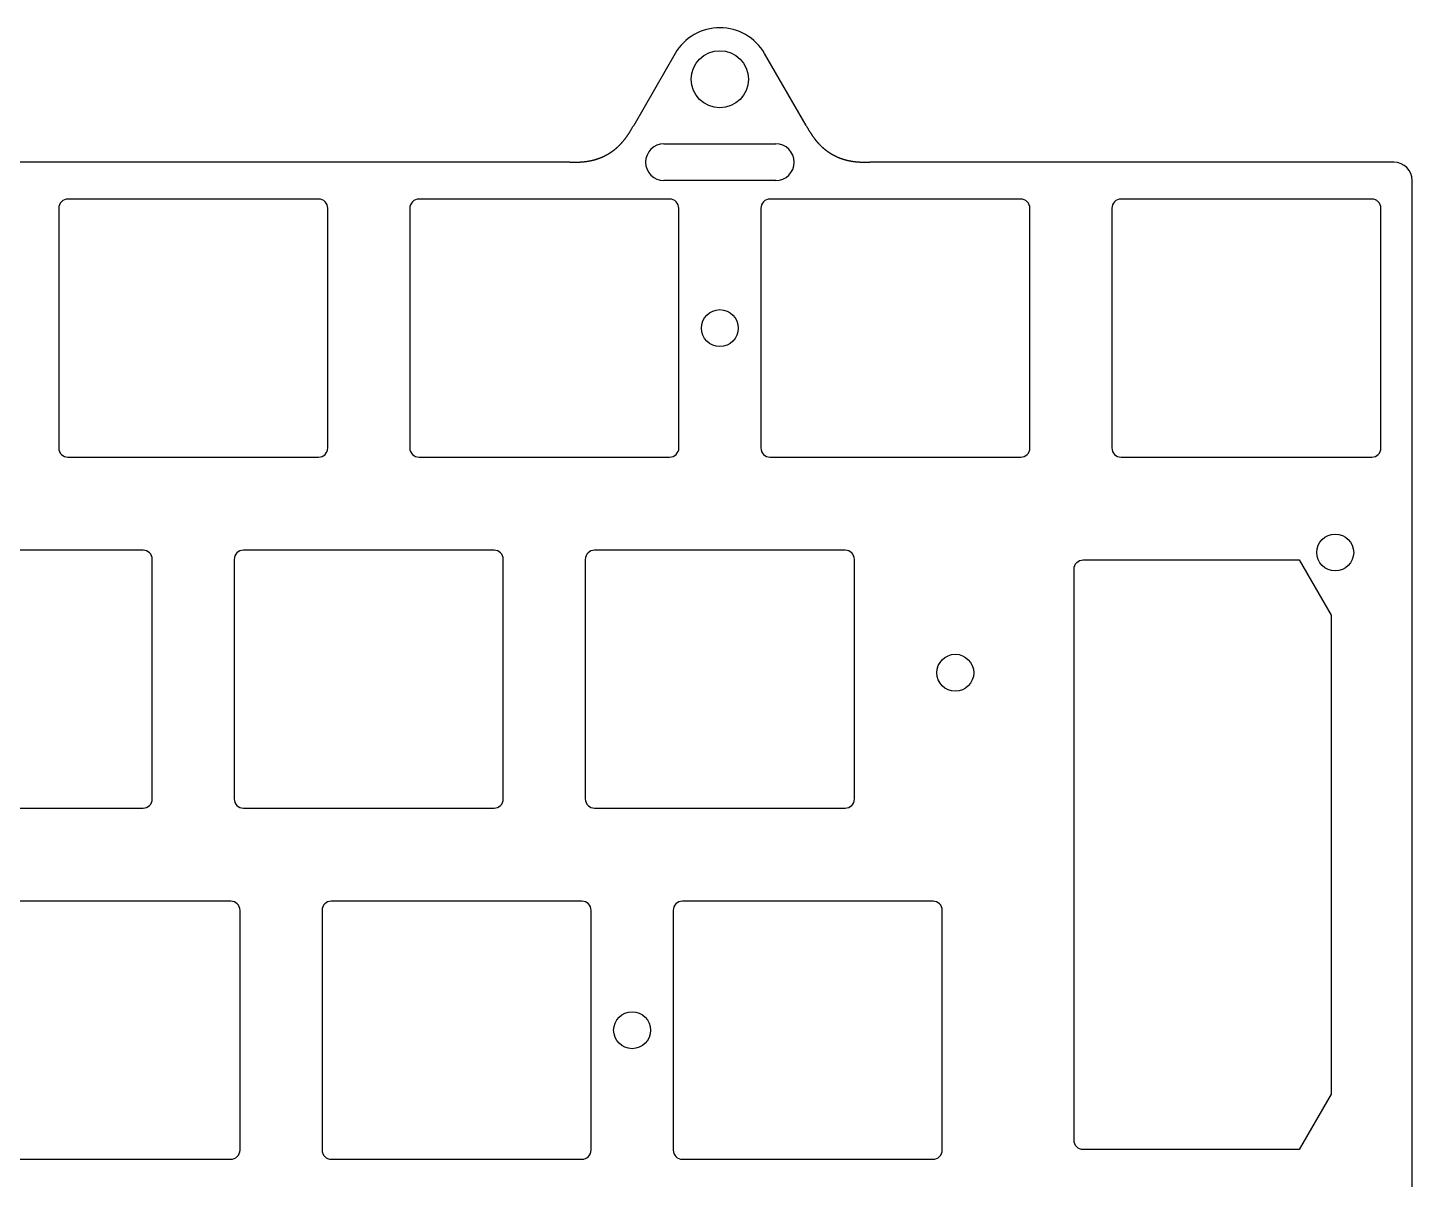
# Model space of a CAD drawing. Header units: millimetres. Extents: x -9 to 276, y -92 to 16.
# Drawn here: x 200.6 to 275.7, y -46.2 to 16.3 of the extents above; entities that cross this region are included whole.
import ezdxf

# ---------------------------------------------------------------- set-up
doc = ezdxf.new("R2010")
doc.units = ezdxf.units.MM
doc.layers.get('0').update_dxf_attribs({"linetype": 'CONTINUOUS'})
doc.layers.add('Edge.Cuts', color=53, linetype='CONTINUOUS', true_color=0xc8a339)

msp = doc.modelspace()

# ---------------------------------------------------------------- linework, layer by layer
for points in [[(240.35, 6.5), (240.35, -6.5, 0.414212391), (240.85, -7), (254.45, -7, 0.414213562), (254.95, -6.5), (254.95, 6.5, 0.414213562), (254.45, 7), (240.85, 7, 0.414212391)], [(259.4, 6.5), (259.4, -6.5, 0.414212391), (259.9, -7), (273.5, -7, 0.414213562), (274, -6.5), (274, 6.5, 0.414213562), (273.5, 7), (259.9, 7, 0.414212391)], [(257.34375, -44.075), (257.34375, -13.075, -0.414213562), (257.84375, -12.575), (269.56175, -12.575), (271.29375, -15.575), (271.29375, -41.575), (269.56175, -44.575), (257.84375, -44.575, -0.414212391)], [(235.59375, -31.6), (235.59375, -44.6, 0.414212391), (236.09375, -45.1), (249.69375, -45.1, 0.414213562), (250.19375, -44.6), (250.19375, -31.6, 0.414213562), (249.69375, -31.1), (236.09375, -31.1, 0.414212391)]]:
    msp.add_lwpolyline(points, format="xyb", close=True)
for centre in [(238.125, 0), (271.51875, -12.175), (233.3625, -38.1)]:
    msp.add_circle(centre, 1)
at = {"layer": 'Edge.Cuts', "linetype": 'CONTINUOUS'}
for p, q in [((235.700129, 14.9), (233.448462, 11)), ((242.801537, 11), (240.549871, 14.9)), ((233.153715, 10.513327), (233.164838, 10.530232)), ((233.164838, 10.530232), (233.176048, 10.547414)), ((233.176048, 10.547414), (233.187357, 10.564892)), ((233.187357, 10.564892), (233.198777, 10.582688)), ((233.198777, 10.582688), (233.210323, 10.600826)), ((233.210323, 10.600826), (233.222011, 10.619335)), ((233.222011, 10.619335), (233.233861, 10.638248)), ((233.233861, 10.638248), (233.245896, 10.657604)), ((233.245896, 10.657604), (233.258142, 10.67745)), ((233.258142, 10.67745), (233.270632, 10.697841)), ((233.270632, 10.697841), (233.283406, 10.718846)), ((233.283406, 10.718846), (233.296514, 10.74055)), ((233.296514, 10.74055), (233.310019, 10.763064)), ((233.310019, 10.763064), (233.324006, 10.786532)), ((233.324006, 10.786532), (233.338586, 10.811149)), ((233.338586, 10.811149), (233.353924, 10.837196)), ((233.353924, 10.837196), (233.370266, 10.865098)), ((233.370266, 10.865098), (233.388018, 10.89556)), ((233.388018, 10.89556), (233.407962, 10.929928)), ((233.407962, 10.929928), (233.432009, 10.971507)), ((233.432009, 10.971507), (233.448462, 11)), ((242.801537, 11), (242.823643, 10.961725)), ((242.823643, 10.961725), (242.845962, 10.923156)), ((242.845962, 10.923156), (242.857212, 10.903769)), ((242.857212, 10.903769), (242.868527, 10.884317)), ((242.868527, 10.884317), (242.879911, 10.864802)), ((242.879911, 10.864802), (242.891369, 10.845228)), ((242.891369, 10.845228), (242.902904, 10.825597)), ((242.902904, 10.825597), (242.91452, 10.805913)), ((242.91452, 10.805913), (242.926221, 10.786177)), ((242.926221, 10.786177), (242.938012, 10.766393)), ((242.938012, 10.766393), (242.949895, 10.746563)), ((242.949895, 10.746563), (242.961876, 10.726691)), ((242.961876, 10.726691), (242.973958, 10.706778)), ((242.973958, 10.706778), (242.986144, 10.686828)), ((242.986144, 10.686828), (242.998439, 10.666844)), ((242.998439, 10.666844), (243.004629, 10.656839)), ((243.004629, 10.656839), (243.010848, 10.646828)), ((243.010848, 10.646828), (243.017096, 10.636808)), ((243.017096, 10.636808), (243.023373, 10.626782)), ((243.023373, 10.626782), (243.029681, 10.61675)), ((243.029681, 10.61675), (243.036019, 10.606711)), ((243.036019, 10.606711), (243.042389, 10.596666)), ((243.042389, 10.596666), (243.04879, 10.586616)), ((243.04879, 10.586616), (243.055223, 10.576561)), ((243.055223, 10.576561), (243.061689, 10.566501)), ((243.061689, 10.566501), (243.068189, 10.556436)), ((243.068189, 10.556436), (243.074722, 10.546367)), ((243.074722, 10.546367), (243.081289, 10.536295)), ((243.081289, 10.536295), (243.087891, 10.526219)), ((243.087891, 10.526219), (243.094528, 10.51614)), ((232.509704, 9.766763), (232.515672, 9.771909)), ((232.515672, 9.771909), (232.521629, 9.777071)), ((232.521629, 9.777071), (232.527574, 9.782249)), ((232.527574, 9.782249), (232.533507, 9.787443)), ((232.533507, 9.787443), (232.539428, 9.792654)), ((232.539428, 9.792654), (232.545338, 9.797881)), ((232.545338, 9.797881), (232.551235, 9.803124)), ((232.551235, 9.803124), (232.55712, 9.808383)), ((232.55712, 9.808383), (232.562994, 9.813658)), ((232.562994, 9.813658), (232.568855, 9.818949)), ((232.568855, 9.818949), (232.574705, 9.824257)), ((232.574705, 9.824257), (232.580542, 9.82958)), ((232.580542, 9.82958), (232.586367, 9.834919)), ((232.586367, 9.834919), (232.586875, 9.835386)), ((232.586875, 9.835386), (232.598466, 9.846097)), ((232.598466, 9.846097), (232.610011, 9.856873)), ((232.610011, 9.856873), (232.621511, 9.867716)), ((232.621511, 9.867716), (232.632966, 9.878626)), ((232.632966, 9.878626), (232.644377, 9.889605)), ((232.644377, 9.889605), (232.655745, 9.900653)), ((232.655745, 9.900653), (232.667071, 9.911771)), ((232.667071, 9.911771), (232.678355, 9.92296)), ((232.678355, 9.92296), (232.689599, 9.934222)), ((232.689599, 9.934222), (232.700804, 9.945556)), ((232.700804, 9.945556), (232.71197, 9.956965)), ((232.71197, 9.956965), (232.723098, 9.968449)), ((232.723098, 9.968449), (232.734189, 9.98001)), ((232.734189, 9.98001), (232.745245, 9.991649)), ((232.745245, 9.991649), (232.756266, 10.003367)), ((232.756266, 10.003367), (232.767253, 10.015166)), ((232.767253, 10.015166), (232.778208, 10.027046)), ((232.778208, 10.027046), (232.789131, 10.03901)), ((232.789131, 10.03901), (232.800024, 10.051058)), ((232.800024, 10.051058), (232.810888, 10.063193)), ((232.810888, 10.063193), (232.821723, 10.075416)), ((232.821723, 10.075416), (232.832532, 10.087729)), ((232.832532, 10.087729), (232.843315, 10.100134)), ((232.843315, 10.100134), (232.854074, 10.112632)), ((232.854074, 10.112632), (232.864811, 10.125226)), ((232.864811, 10.125226), (232.875526, 10.137918)), ((232.875526, 10.137918), (232.886221, 10.15071)), ((232.886221, 10.15071), (232.896898, 10.163604)), ((232.896898, 10.163604), (232.907559, 10.176603)), ((232.907559, 10.176603), (232.918204, 10.189709)), ((232.918204, 10.189709), (232.928837, 10.202926)), ((232.928837, 10.202926), (232.939458, 10.216255)), ((232.939458, 10.216255), (232.95007, 10.229701)), ((232.95007, 10.229701), (232.960675, 10.243266)), ((232.960675, 10.243266), (232.971275, 10.256954)), ((232.971275, 10.256954), (232.981872, 10.270768)), ((232.981872, 10.270768), (232.99247, 10.284713)), ((232.99247, 10.284713), (233.003069, 10.298793)), ((233.003069, 10.298793), (233.013674, 10.313011)), ((233.013674, 10.313011), (233.024287, 10.327374)), ((233.024287, 10.327374), (233.034912, 10.341886)), ((233.034912, 10.341886), (233.045551, 10.356552)), ((233.045551, 10.356552), (233.056208, 10.371379)), ((233.056208, 10.371379), (233.066888, 10.386373)), ((233.066888, 10.386373), (233.077594, 10.401541)), ((233.077594, 10.401541), (233.088331, 10.416891)), ((233.088331, 10.416891), (233.099103, 10.43243)), ((233.099103, 10.43243), (233.109918, 10.448169)), ((233.109918, 10.448169), (233.120779, 10.464116)), ((233.120779, 10.464116), (233.131694, 10.480284)), ((233.131694, 10.480284), (233.142671, 10.496683)), ((233.142671, 10.496683), (233.153715, 10.513327)), ((235.093762, 10), (241.156237, 10)), ((243.094528, 10.51614), (243.1012, 10.506058)), ((243.1012, 10.506058), (243.107909, 10.495974)), ((243.107909, 10.495974), (243.114654, 10.485888)), ((243.114654, 10.485888), (243.121437, 10.4758)), ((243.121437, 10.4758), (243.128257, 10.465711)), ((243.128257, 10.465711), (243.135115, 10.45562)), ((243.135115, 10.45562), (243.142012, 10.445529)), ((243.142012, 10.445529), (243.148948, 10.435438)), ((243.148948, 10.435438), (243.155924, 10.425347)), ((243.155924, 10.425347), (243.16294, 10.415256)), ((243.16294, 10.415256), (243.169996, 10.405166)), ((243.169996, 10.405166), (243.177094, 10.395077)), ((243.177094, 10.395077), (243.184233, 10.384989)), ((243.184233, 10.384989), (243.191414, 10.374903)), ((243.191414, 10.374903), (243.198638, 10.36482)), ((243.198638, 10.36482), (243.205905, 10.354738)), ((243.205905, 10.354738), (243.213215, 10.34466)), ((243.213215, 10.34466), (243.22057, 10.334585)), ((243.22057, 10.334585), (243.227969, 10.324513)), ((243.227969, 10.324513), (243.235413, 10.314445)), ((243.235413, 10.314445), (243.242902, 10.304381)), ((243.242902, 10.304381), (243.250438, 10.294322)), ((243.250438, 10.294322), (243.25802, 10.284267)), ((243.25802, 10.284267), (243.26565, 10.274218)), ((243.26565, 10.274218), (243.273327, 10.264175)), ((243.273327, 10.264175), (243.281052, 10.254137)), ((243.281052, 10.254137), (243.288825, 10.244105)), ((243.288825, 10.244105), (243.296648, 10.234081)), ((243.296648, 10.234081), (243.30452, 10.224063)), ((243.30452, 10.224063), (243.312442, 10.214052)), ((243.312442, 10.214052), (243.320414, 10.204049)), ((243.320414, 10.204049), (243.328438, 10.194055)), ((243.328438, 10.194055), (243.336513, 10.184068)), ((243.336513, 10.184068), (243.34464, 10.17409)), ((243.34464, 10.17409), (243.352819, 10.164121)), ((243.352819, 10.164121), (243.361052, 10.154162)), ((243.361052, 10.154162), (243.369338, 10.144212)), ((243.369338, 10.144212), (243.377678, 10.134273)), ((243.377678, 10.134273), (243.386072, 10.124344)), ((243.386072, 10.124344), (243.394522, 10.114425)), ((243.394522, 10.114425), (243.403026, 10.104518)), ((243.403026, 10.104518), (243.411587, 10.094622)), ((243.411587, 10.094622), (243.420205, 10.084738)), ((243.420205, 10.084738), (243.428879, 10.074866)), ((243.428879, 10.074866), (243.437611, 10.065007)), ((243.437611, 10.065007), (243.4464, 10.055161)), ((243.4464, 10.055161), (243.455248, 10.045327)), ((243.455248, 10.045327), (243.464155, 10.035508)), ((243.464155, 10.035508), (243.473122, 10.025702)), ((243.473122, 10.025702), (243.482148, 10.01591)), ((243.482148, 10.01591), (243.491235, 10.006133)), ((243.491235, 10.006133), (243.500383, 9.996371)), ((243.500383, 9.996371), (243.509592, 9.986624)), ((243.509592, 9.986624), (243.518863, 9.976893)), ((243.518863, 9.976893), (243.528196, 9.967178)), ((243.528196, 9.967178), (243.537593, 9.957479)), ((243.537593, 9.957479), (243.547052, 9.947796)), ((243.547052, 9.947796), (243.556576, 9.938131)), ((243.556576, 9.938131), (243.566164, 9.928483)), ((243.566164, 9.928483), (243.575817, 9.918853)), ((243.575817, 9.918853), (243.585535, 9.909241)), ((243.585535, 9.909241), (243.595319, 9.899647)), ((243.595319, 9.899647), (243.605169, 9.890072)), ((243.605169, 9.890072), (243.615087, 9.880516)), ((243.615087, 9.880516), (243.625071, 9.87098)), ((243.625071, 9.87098), (243.635124, 9.861463)), ((243.635124, 9.861463), (243.645245, 9.851966)), ((243.645245, 9.851966), (243.655434, 9.84249)), ((243.655434, 9.84249), (243.665693, 9.833035)), ((243.665693, 9.833035), (243.676022, 9.823601)), ((243.676022, 9.823601), (243.686421, 9.814188)), ((243.686421, 9.814188), (243.696891, 9.804797)), ((243.696891, 9.804797), (243.707433, 9.795429)), ((243.707433, 9.795429), (243.718046, 9.786083)), ((243.718046, 9.786083), (243.728731, 9.77676)), ((243.728731, 9.77676), (243.73949, 9.76746)), ((243.73949, 9.76746), (243.750321, 9.758183)), ((230.610429, 9.015804), (230.622597, 9.016698)), ((230.622597, 9.016698), (230.634784, 9.017625)), ((230.634784, 9.017625), (230.646992, 9.018586)), ((230.646992, 9.018586), (230.659219, 9.019582)), ((230.659219, 9.019582), (230.671465, 9.020612)), ((230.671465, 9.020612), (230.683732, 9.021678)), ((230.683732, 9.021678), (230.696018, 9.02278)), ((230.696018, 9.02278), (230.708324, 9.023919)), ((230.708324, 9.023919), (230.720649, 9.025095)), ((230.720649, 9.025095), (230.732994, 9.026309)), ((230.732994, 9.026309), (230.745358, 9.027562)), ((230.745358, 9.027562), (230.757741, 9.028854)), ((230.757741, 9.028854), (230.770144, 9.030185)), ((230.770144, 9.030185), (230.782566, 9.031557)), ((230.782566, 9.031557), (230.795007, 9.03297)), ((230.795007, 9.03297), (230.807467, 9.034424)), ((230.807467, 9.034424), (230.819947, 9.035921)), ((230.819947, 9.035921), (230.832445, 9.03746)), ((230.832445, 9.03746), (230.844963, 9.039043)), ((230.844963, 9.039043), (230.857499, 9.040669)), ((230.857499, 9.040669), (230.870055, 9.042341)), ((230.870055, 9.042341), (230.882629, 9.044057)), ((230.882629, 9.044057), (230.895222, 9.045819)), ((230.895222, 9.045819), (230.907834, 9.047627)), ((230.907834, 9.047627), (230.920464, 9.049483)), ((230.920464, 9.049483), (230.933113, 9.051386)), ((230.933113, 9.051386), (230.94578, 9.053337)), ((230.94578, 9.053337), (230.958467, 9.055337)), ((230.958467, 9.055337), (230.971171, 9.057386)), ((230.971171, 9.057386), (230.983894, 9.059485)), ((230.983894, 9.059485), (230.996636, 9.061635)), ((230.996636, 9.061635), (231.009395, 9.063836)), ((231.009395, 9.063836), (231.022173, 9.066089)), ((231.022173, 9.066089), (231.034969, 9.068394)), ((231.034969, 9.068394), (231.047784, 9.070753)), ((231.047784, 9.070753), (231.060616, 9.073164)), ((231.060616, 9.073164), (231.073466, 9.07563)), ((231.073466, 9.07563), (231.086335, 9.078151)), ((231.086335, 9.078151), (231.099221, 9.080728)), ((231.099221, 9.080728), (231.112126, 9.08336)), ((231.112126, 9.08336), (231.125048, 9.086049)), ((231.125048, 9.086049), (231.137988, 9.088795)), ((231.137988, 9.088795), (231.150945, 9.091598)), ((231.150945, 9.091598), (231.163921, 9.094461)), ((231.163921, 9.094461), (231.176914, 9.097382)), ((231.176914, 9.097382), (231.189924, 9.100363)), ((231.189924, 9.100363), (231.202952, 9.103404)), ((231.202952, 9.103404), (231.215998, 9.106506)), ((231.215998, 9.106506), (231.229061, 9.109669)), ((231.229061, 9.109669), (231.242141, 9.112894)), ((231.242141, 9.112894), (231.255239, 9.116182)), ((231.255239, 9.116182), (231.268354, 9.119534)), ((231.268354, 9.119534), (231.281486, 9.122949)), ((231.281486, 9.122949), (231.294635, 9.126428)), ((231.294635, 9.126428), (231.307802, 9.129973)), ((231.307802, 9.129973), (231.320985, 9.133583)), ((231.320985, 9.133583), (231.334186, 9.137259)), ((231.334186, 9.137259), (231.347403, 9.141002)), ((231.347403, 9.141002), (231.360637, 9.144813)), ((231.360637, 9.144813), (231.373889, 9.148692)), ((231.373889, 9.148692), (231.387157, 9.152639)), ((231.387157, 9.152639), (231.400441, 9.156656)), ((231.400441, 9.156656), (231.413743, 9.160742)), ((231.413743, 9.160742), (231.427061, 9.164899)), ((231.427061, 9.164899), (231.440396, 9.169127)), ((231.440396, 9.169127), (231.453747, 9.173427)), ((231.453747, 9.173427), (231.467114, 9.177799)), ((231.467114, 9.177799), (231.480498, 9.182244)), ((231.480498, 9.182244), (231.493899, 9.186762)), ((231.493899, 9.186762), (231.507316, 9.191354)), ((231.507316, 9.191354), (231.520749, 9.196021)), ((231.520749, 9.196021), (231.534198, 9.200763)), ((231.534198, 9.200763), (231.547663, 9.205581)), ((231.547663, 9.205581), (231.561145, 9.210476)), ((231.561145, 9.210476), (231.568542, 9.213192)), ((231.568542, 9.213192), (231.57593, 9.215925)), ((231.57593, 9.215925), (231.58331, 9.218677)), ((231.58331, 9.218677), (231.590681, 9.221447)), ((231.590681, 9.221447), (231.598044, 9.224236)), ((231.598044, 9.224236), (231.605398, 9.227042)), ((231.605398, 9.227042), (231.612744, 9.229867)), ((231.612744, 9.229867), (231.620081, 9.232709)), ((231.620081, 9.232709), (231.62741, 9.23557)), ((231.62741, 9.23557), (231.63473, 9.238449)), ((231.63473, 9.238449), (231.642041, 9.241346)), ((231.642041, 9.241346), (231.649343, 9.244261)), ((231.649343, 9.244261), (231.656637, 9.247194)), ((231.656637, 9.247194), (231.663922, 9.250146)), ((231.663922, 9.250146), (231.671199, 9.253115)), ((231.671199, 9.253115), (231.678466, 9.256102)), ((231.678466, 9.256102), (231.685725, 9.259107)), ((231.685725, 9.259107), (231.692975, 9.26213)), ((231.692975, 9.26213), (231.700216, 9.265172)), ((231.700216, 9.265172), (231.707448, 9.268231)), ((231.707448, 9.268231), (231.714671, 9.271308)), ((231.714671, 9.271308), (231.721886, 9.274403)), ((231.721886, 9.274403), (231.729091, 9.277516)), ((231.729091, 9.277516), (231.736288, 9.280647)), ((231.736288, 9.280647), (231.743475, 9.283795)), ((231.743475, 9.283795), (231.750654, 9.286962)), ((231.750654, 9.286962), (231.757823, 9.290147)), ((231.757823, 9.290147), (231.764983, 9.293349)), ((231.764983, 9.293349), (231.772134, 9.296569)), ((231.772134, 9.296569), (231.779277, 9.299807)), ((231.779277, 9.299807), (231.786409, 9.303063)), ((231.786409, 9.303063), (231.793533, 9.306337)), ((231.793533, 9.306337), (231.800648, 9.309628)), ((231.800648, 9.309628), (231.807753, 9.312937)), ((231.807753, 9.312937), (231.814849, 9.316264)), ((231.814849, 9.316264), (231.821936, 9.319609)), ((231.821936, 9.319609), (231.829014, 9.322971)), ((231.829014, 9.322971), (231.836082, 9.326351)), ((231.836082, 9.326351), (231.843141, 9.329749)), ((231.843141, 9.329749), (231.85019, 9.333165)), ((231.85019, 9.333165), (231.85723, 9.336598)), ((231.85723, 9.336598), (231.864261, 9.340049)), ((231.864261, 9.340049), (231.871282, 9.343517)), ((231.871282, 9.343517), (231.878294, 9.347003)), ((231.878294, 9.347003), (231.885296, 9.350507)), ((231.885296, 9.350507), (231.892289, 9.354029)), ((231.892289, 9.354029), (231.899272, 9.357567)), ((231.899272, 9.357567), (231.906246, 9.361124)), ((231.906246, 9.361124), (231.91321, 9.364698)), ((231.91321, 9.364698), (231.920165, 9.36829)), ((231.920165, 9.36829), (231.92711, 9.371899)), ((231.92711, 9.371899), (231.934045, 9.375526)), ((231.934045, 9.375526), (231.940971, 9.37917)), ((231.940971, 9.37917), (231.947886, 9.382831)), ((231.947886, 9.382831), (231.954793, 9.386511)), ((231.954793, 9.386511), (231.961689, 9.390207)), ((231.961689, 9.390207), (231.968576, 9.393921)), ((231.968576, 9.393921), (231.975452, 9.397653)), ((231.975452, 9.397653), (231.982319, 9.401402)), ((231.982319, 9.401402), (231.989176, 9.405168)), ((231.989176, 9.405168), (231.996024, 9.408952)), ((231.996024, 9.408952), (232.002861, 9.412753)), ((232.002861, 9.412753), (232.009689, 9.416572)), ((232.009689, 9.416572), (232.016506, 9.420407)), ((232.016506, 9.420407), (232.023314, 9.424261)), ((232.023314, 9.424261), (232.030111, 9.428131)), ((232.030111, 9.428131), (232.036899, 9.432019)), ((232.036899, 9.432019), (232.043676, 9.435924)), ((232.043676, 9.435924), (232.050443, 9.439846)), ((232.050443, 9.439846), (232.057201, 9.443786)), ((232.057201, 9.443786), (232.063948, 9.447743)), ((232.063948, 9.447743), (232.070685, 9.451717)), ((232.070685, 9.451717), (232.077412, 9.455709)), ((232.077412, 9.455709), (232.084129, 9.459717)), ((232.084129, 9.459717), (232.090835, 9.463743)), ((232.090835, 9.463743), (232.097532, 9.467786)), ((232.097532, 9.467786), (232.104217, 9.471846)), ((232.104217, 9.471846), (232.110893, 9.475924)), ((232.110893, 9.475924), (232.117559, 9.480018)), ((232.117559, 9.480018), (232.124214, 9.48413)), ((232.124214, 9.48413), (232.130859, 9.488258)), ((232.130859, 9.488258), (232.137493, 9.492404)), ((232.137493, 9.492404), (232.144117, 9.496567)), ((232.144117, 9.496567), (232.150731, 9.500747)), ((232.150731, 9.500747), (232.157334, 9.504944)), ((232.157334, 9.504944), (232.163926, 9.509158)), ((232.163926, 9.509158), (232.170508, 9.513389)), ((232.170508, 9.513389), (232.17708, 9.517637)), ((232.17708, 9.517637), (232.183641, 9.521903)), ((232.183641, 9.521903), (232.190192, 9.526185)), ((232.190192, 9.526185), (232.196732, 9.530484)), ((232.196732, 9.530484), (232.203261, 9.5348)), ((232.203261, 9.5348), (232.20978, 9.539133)), ((232.20978, 9.539133), (232.216288, 9.543483)), ((232.216288, 9.543483), (232.222785, 9.54785)), ((232.222785, 9.54785), (232.229272, 9.552233)), ((232.229272, 9.552233), (232.235747, 9.556634)), ((232.235747, 9.556634), (232.242213, 9.561051)), ((232.242213, 9.561051), (232.248667, 9.565486)), ((232.248667, 9.565486), (232.255111, 9.569937)), ((232.255111, 9.569937), (232.261543, 9.574405)), ((232.261543, 9.574405), (232.267965, 9.57889)), ((232.267965, 9.57889), (232.274376, 9.583391)), ((232.274376, 9.583391), (232.280776, 9.58791)), ((232.280776, 9.58791), (232.287165, 9.592445)), ((232.287165, 9.592445), (232.293544, 9.596997)), ((232.293544, 9.596997), (232.299911, 9.601566)), ((232.299911, 9.601566), (232.306267, 9.606151)), ((232.306267, 9.606151), (232.312612, 9.610753)), ((232.312612, 9.610753), (232.318947, 9.615372)), ((232.318947, 9.615372), (232.32527, 9.620008)), ((232.32527, 9.620008), (232.331582, 9.62466)), ((232.331582, 9.62466), (232.337883, 9.629329)), ((232.337883, 9.629329), (232.344173, 9.634014)), ((232.344173, 9.634014), (232.350451, 9.638717)), ((232.350451, 9.638717), (232.356719, 9.643435)), ((232.356719, 9.643435), (232.362975, 9.648171)), ((232.362975, 9.648171), (232.36922, 9.652923)), ((232.36922, 9.652923), (232.375454, 9.657691)), ((232.375454, 9.657691), (232.381676, 9.662476)), ((232.381676, 9.662476), (232.387888, 9.667278)), ((232.387888, 9.667278), (232.394088, 9.672096)), ((232.394088, 9.672096), (232.400276, 9.676931)), ((232.400276, 9.676931), (232.406453, 9.681782)), ((232.406453, 9.681782), (232.412619, 9.68665)), ((232.412619, 9.68665), (232.418774, 9.691534)), ((232.418774, 9.691534), (232.424916, 9.696434)), ((232.424916, 9.696434), (232.431048, 9.701351)), ((232.431048, 9.701351), (232.437168, 9.706285)), ((232.437168, 9.706285), (232.443276, 9.711235)), ((232.443276, 9.711235), (232.449373, 9.716201)), ((232.449373, 9.716201), (232.455459, 9.721184)), ((232.455459, 9.721184), (232.461533, 9.726183)), ((232.461533, 9.726183), (232.467595, 9.731198)), ((232.467595, 9.731198), (232.473645, 9.73623)), ((232.473645, 9.73623), (232.479684, 9.741278)), ((232.479684, 9.741278), (232.485712, 9.746342)), ((232.485712, 9.746342), (232.491727, 9.751423)), ((232.491727, 9.751423), (232.497731, 9.75652)), ((232.497731, 9.75652), (232.503723, 9.761633)), ((232.503723, 9.761633), (232.509704, 9.766763)), ((243.750321, 9.758183), (243.761226, 9.748931)), ((243.761226, 9.748931), (243.772206, 9.739703)), ((243.772206, 9.739703), (243.778256, 9.734655)), ((243.778256, 9.734655), (243.784318, 9.729623)), ((243.784318, 9.729623), (243.790391, 9.724608)), ((243.790391, 9.724608), (243.796476, 9.71961)), ((243.796476, 9.71961), (243.802572, 9.714627)), ((243.802572, 9.714627), (243.808679, 9.709662)), ((243.808679, 9.709662), (243.814798, 9.704712)), ((243.814798, 9.704712), (243.820929, 9.69978)), ((243.820929, 9.69978), (243.827071, 9.694863)), ((243.827071, 9.694863), (243.833224, 9.689964)), ((243.833224, 9.689964), (243.839388, 9.68508)), ((243.839388, 9.68508), (243.845564, 9.680214)), ((243.845564, 9.680214), (243.851751, 9.675364)), ((243.851751, 9.675364), (243.857949, 9.67053)), ((243.857949, 9.67053), (243.864159, 9.665713)), ((243.864159, 9.665713), (243.87038, 9.660913)), ((243.87038, 9.660913), (243.876612, 9.656129)), ((243.876612, 9.656129), (243.882855, 9.651362)), ((243.882855, 9.651362), (243.889109, 9.646612)), ((243.889109, 9.646612), (243.895375, 9.641878)), ((243.895375, 9.641878), (243.901651, 9.637161)), ((243.901651, 9.637161), (243.907939, 9.632461)), ((243.907939, 9.632461), (243.914237, 9.627777)), ((243.914237, 9.627777), (243.920547, 9.62311)), ((243.920547, 9.62311), (243.926868, 9.61846)), ((243.926868, 9.61846), (243.933199, 9.613827)), ((243.933199, 9.613827), (243.939542, 9.60921)), ((243.939542, 9.60921), (243.945895, 9.604611)), ((243.945895, 9.604611), (243.95226, 9.600028)), ((243.95226, 9.600028), (243.958635, 9.595461)), ((243.958635, 9.595461), (243.965021, 9.590912)), ((243.965021, 9.590912), (243.971418, 9.586379)), ((243.971418, 9.586379), (243.977826, 9.581864)), ((243.977826, 9.581864), (243.984244, 9.577365)), ((243.984244, 9.577365), (243.990673, 9.572883)), ((243.990673, 9.572883), (243.997113, 9.568418)), ((243.997113, 9.568418), (244.003564, 9.56397)), ((244.003564, 9.56397), (244.010025, 9.559539)), ((244.010025, 9.559539), (244.016497, 9.555124)), ((244.016497, 9.555124), (244.02298, 9.550727)), ((244.02298, 9.550727), (244.029473, 9.546347)), ((244.029473, 9.546347), (244.035977, 9.541983)), ((244.035977, 9.541983), (244.042492, 9.537637)), ((244.042492, 9.537637), (244.049017, 9.533308)), ((244.049017, 9.533308), (244.055552, 9.528995)), ((244.055552, 9.528995), (244.062098, 9.5247)), ((244.062098, 9.5247), (244.068655, 9.520422)), ((244.068655, 9.520422), (244.075222, 9.516161)), ((244.075222, 9.516161), (244.081799, 9.511917)), ((244.081799, 9.511917), (244.088387, 9.50769)), ((244.088387, 9.50769), (244.094985, 9.50348)), ((244.094985, 9.50348), (244.101593, 9.499287)), ((244.101593, 9.499287), (244.108212, 9.495111)), ((244.108212, 9.495111), (244.114841, 9.490953)), ((244.114841, 9.490953), (244.12148, 9.486812)), ((244.12148, 9.486812), (244.12813, 9.482687)), ((244.12813, 9.482687), (244.13479, 9.47858)), ((244.13479, 9.47858), (244.14146, 9.474491)), ((244.14146, 9.474491), (244.14814, 9.470418)), ((244.14814, 9.470418), (244.15483, 9.466363)), ((244.15483, 9.466363), (244.161531, 9.462325)), ((244.161531, 9.462325), (244.168241, 9.458304)), ((244.168241, 9.458304), (244.174962, 9.454301)), ((244.174962, 9.454301), (244.181693, 9.450314)), ((244.181693, 9.450314), (244.188433, 9.446346)), ((244.188433, 9.446346), (244.195184, 9.442394)), ((244.195184, 9.442394), (244.201945, 9.43846)), ((244.201945, 9.43846), (244.208716, 9.434543)), ((244.208716, 9.434543), (244.215496, 9.430643)), ((244.215496, 9.430643), (244.222287, 9.426761)), ((244.222287, 9.426761), (244.229087, 9.422896)), ((244.229087, 9.422896), (244.235898, 9.419049)), ((244.235898, 9.419049), (244.242718, 9.415219)), ((244.242718, 9.415219), (244.249548, 9.411406)), ((244.249548, 9.411406), (244.256387, 9.407611)), ((244.256387, 9.407611), (244.263237, 9.403834)), ((244.263237, 9.403834), (244.270096, 9.400073)), ((244.270096, 9.400073), (244.276965, 9.396331)), ((244.276965, 9.396331), (244.283844, 9.392606)), ((244.283844, 9.392606), (244.290732, 9.388898)), ((244.290732, 9.388898), (244.29763, 9.385208)), ((244.29763, 9.385208), (244.304538, 9.381535)), ((244.304538, 9.381535), (244.311455, 9.37788)), ((244.311455, 9.37788), (244.318382, 9.374242)), ((244.318382, 9.374242), (244.325318, 9.370622)), ((244.325318, 9.370622), (244.332264, 9.36702)), ((244.332264, 9.36702), (244.339219, 9.363435)), ((244.339219, 9.363435), (244.346184, 9.359868)), ((244.346184, 9.359868), (244.353158, 9.356319)), ((244.353158, 9.356319), (244.360142, 9.352787)), ((244.360142, 9.352787), (244.367135, 9.349273)), ((244.367135, 9.349273), (244.374137, 9.345776)), ((244.374137, 9.345776), (244.381149, 9.342297)), ((244.381149, 9.342297), (244.38817, 9.338836)), ((244.38817, 9.338836), (244.395201, 9.335392)), ((244.395201, 9.335392), (244.402241, 9.331967)), ((244.402241, 9.331967), (244.40929, 9.328559)), ((244.40929, 9.328559), (244.416348, 9.325169)), ((244.416348, 9.325169), (244.423415, 9.321796)), ((244.423415, 9.321796), (244.430492, 9.318441)), ((244.430492, 9.318441), (244.437578, 9.315104)), ((244.437578, 9.315104), (244.444673, 9.311785)), ((244.444673, 9.311785), (244.451777, 9.308484)), ((244.451777, 9.308484), (244.45889, 9.305201)), ((244.45889, 9.305201), (244.466012, 9.301935)), ((244.466012, 9.301935), (244.473144, 9.298687)), ((244.473144, 9.298687), (244.480284, 9.295457)), ((244.480284, 9.295457), (244.487433, 9.292245)), ((244.487433, 9.292245), (244.494591, 9.289051)), ((244.494591, 9.289051), (244.501759, 9.285875)), ((244.501759, 9.285875), (244.508935, 9.282717)), ((244.508935, 9.282717), (244.51612, 9.279577)), ((244.51612, 9.279577), (244.523314, 9.276454)), ((244.523314, 9.276454), (244.530516, 9.27335)), ((244.530516, 9.27335), (244.537728, 9.270263)), ((244.537728, 9.270263), (244.544948, 9.267195)), ((244.544948, 9.267195), (244.552177, 9.264145)), ((244.552177, 9.264145), (244.559415, 9.261112)), ((244.559415, 9.261112), (244.566662, 9.258098)), ((244.566662, 9.258098), (244.573917, 9.255101)), ((244.573917, 9.255101), (244.581181, 9.252123)), ((244.581181, 9.252123), (244.588454, 9.249163)), ((244.588454, 9.249163), (244.595735, 9.246221)), ((244.595735, 9.246221), (244.603025, 9.243297)), ((244.603025, 9.243297), (244.610323, 9.240391)), ((244.610323, 9.240391), (244.617631, 9.237503)), ((244.617631, 9.237503), (244.624946, 9.234633)), ((244.624946, 9.234633), (244.63227, 9.231782)), ((244.63227, 9.231782), (244.639603, 9.228948)), ((244.639603, 9.228948), (244.646944, 9.226133)), ((244.646944, 9.226133), (244.654293, 9.223336)), ((244.654293, 9.223336), (244.661651, 9.220557)), ((244.661651, 9.220557), (244.669017, 9.217797)), ((244.669017, 9.217797), (244.676392, 9.215054)), ((244.676392, 9.215054), (244.683775, 9.21233)), ((244.683775, 9.21233), (244.691166, 9.209625)), ((244.691166, 9.209625), (244.698566, 9.206937)), ((244.698566, 9.206937), (244.705974, 9.204268)), ((244.705974, 9.204268), (244.71339, 9.201617)), ((244.71339, 9.201617), (244.720814, 9.198984)), ((244.720814, 9.198984), (244.728247, 9.196369)), ((244.728247, 9.196369), (244.735687, 9.193773)), ((244.735687, 9.193773), (244.743136, 9.191196)), ((244.743136, 9.191196), (244.750593, 9.188636)), ((244.750593, 9.188636), (244.758058, 9.186095)), ((244.758058, 9.186095), (244.765531, 9.183572)), ((244.765531, 9.183572), (244.773013, 9.181068)), ((244.773013, 9.181068), (244.780502, 9.178582)), ((244.780502, 9.178582), (244.787999, 9.176115)), ((244.787999, 9.176115), (244.795504, 9.173666)), ((244.795504, 9.173666), (244.803017, 9.171235)), ((244.803017, 9.171235), (244.810539, 9.168823)), ((244.810539, 9.168823), (244.818068, 9.16643)), ((244.818068, 9.16643), (244.825605, 9.164055)), ((244.825605, 9.164055), (244.82626, 9.163849)), ((244.82626, 9.163849), (244.841331, 9.159166)), ((244.841331, 9.159166), (244.856436, 9.154556)), ((244.856436, 9.154556), (244.871576, 9.150018)), ((244.871576, 9.150018), (244.886753, 9.145553)), ((244.886753, 9.145553), (244.901966, 9.14116)), ((244.901966, 9.14116), (244.917218, 9.136839)), ((244.917218, 9.136839), (244.932509, 9.13259)), ((244.932509, 9.13259), (244.947842, 9.128412)), ((244.947842, 9.128412), (244.963216, 9.124305)), ((244.963216, 9.124305), (244.978635, 9.120269)), ((244.978635, 9.120269), (244.994098, 9.116303)), ((244.994098, 9.116303), (245.009608, 9.112408)), ((245.009608, 9.112408), (245.025166, 9.108583)), ((245.025166, 9.108583), (245.040773, 9.104828)), ((245.040773, 9.104828), (245.056431, 9.101143)), ((245.056431, 9.101143), (245.072143, 9.097527)), ((245.072143, 9.097527), (245.087909, 9.09398)), ((245.087909, 9.09398), (245.103731, 9.090502)), ((245.103731, 9.090502), (245.119612, 9.087093)), ((245.119612, 9.087093), (245.135553, 9.083752)), ((245.135553, 9.083752), (245.151556, 9.08048)), ((245.151556, 9.08048), (245.167624, 9.077276)), ((245.167624, 9.077276), (245.183759, 9.074139)), ((245.183759, 9.074139), (245.199962, 9.071071)), ((245.199962, 9.071071), (245.216237, 9.06807)), ((245.216237, 9.06807), (245.232586, 9.065136)), ((245.232586, 9.065136), (245.249012, 9.06227)), ((245.249012, 9.06227), (245.265517, 9.05947)), ((245.265517, 9.05947), (245.282104, 9.056737)), ((245.282104, 9.056737), (245.298778, 9.054071)), ((245.298778, 9.054071), (245.31554, 9.051471)), ((245.31554, 9.051471), (245.332394, 9.048938)), ((245.332394, 9.048938), (245.349344, 9.04647)), ((245.349344, 9.04647), (245.366394, 9.044069)), ((245.366394, 9.044069), (245.383549, 9.041733)), ((245.383549, 9.041733), (245.400811, 9.039462)), ((245.400811, 9.039462), (245.418186, 9.037257)), ((245.418186, 9.037257), (245.435679, 9.035118)), ((245.435679, 9.035118), (245.453296, 9.033043)), ((245.453296, 9.033043), (245.471041, 9.031033)), ((245.471041, 9.031033), (245.48892, 9.029088)), ((245.48892, 9.029088), (245.506941, 9.027208)), ((245.506941, 9.027208), (245.525111, 9.025391)), ((245.525111, 9.025391), (245.543436, 9.02364)), ((245.543436, 9.02364), (245.561925, 9.021952)), ((245.561925, 9.021952), (245.580586, 9.020328)), ((245.580586, 9.020328), (245.59943, 9.018769)), ((245.59943, 9.018769), (245.618468, 9.017272)), ((245.618468, 9.017272), (245.637709, 9.01584)), ((229.984361, 9), (141.490638, 9)), ((229.984361, 9), (230.028561, 9.000006)), ((230.028561, 9.000006), (230.073122, 9.000051)), ((230.073122, 9.000051), (230.095537, 9.0001)), ((230.095537, 9.0001), (230.118041, 9.000173)), ((230.118041, 9.000173), (230.140633, 9.000275)), ((230.140633, 9.000275), (230.163313, 9.000411)), ((230.163313, 9.000411), (230.186082, 9.000585)), ((230.186082, 9.000585), (230.208937, 9.000803)), ((230.208937, 9.000803), (230.231879, 9.001069)), ((230.231879, 9.001069), (230.254908, 9.001387)), ((230.254908, 9.001387), (230.278023, 9.001764)), ((230.278023, 9.001764), (230.301223, 9.002203)), ((230.301223, 9.002203), (230.324509, 9.00271)), ((230.324509, 9.00271), (230.347879, 9.003289)), ((230.347879, 9.003289), (230.371334, 9.003945)), ((230.371334, 9.003945), (230.383093, 9.004303)), ((230.383093, 9.004303), (230.394873, 9.004683)), ((230.394873, 9.004683), (230.406673, 9.005084)), ((230.406673, 9.005084), (230.418495, 9.005507)), ((230.418495, 9.005507), (230.430337, 9.005953)), ((230.430337, 9.005953), (230.4422, 9.006423)), ((230.4422, 9.006423), (230.454084, 9.006917)), ((230.454084, 9.006917), (230.465988, 9.007436)), ((230.465988, 9.007436), (230.477913, 9.00798)), ((230.477913, 9.00798), (230.489859, 9.008549)), ((230.489859, 9.008549), (230.501824, 9.009146)), ((230.501824, 9.009146), (230.513811, 9.009769)), ((230.513811, 9.009769), (230.525817, 9.01042)), ((230.525817, 9.01042), (230.537844, 9.011099)), ((230.537844, 9.011099), (230.549891, 9.011808)), ((230.549891, 9.011808), (230.561959, 9.012545)), ((230.561959, 9.012545), (230.574046, 9.013313)), ((230.574046, 9.013313), (230.586154, 9.014112)), ((230.586154, 9.014112), (230.598282, 9.014942)), ((230.598282, 9.014942), (230.610429, 9.015804)), ((245.637709, 9.01584), (245.657168, 9.014471)), ((245.657168, 9.014471), (245.676858, 9.013165)), ((245.676858, 9.013165), (245.696795, 9.011922)), ((245.696795, 9.011922), (245.716996, 9.010742)), ((245.716996, 9.010742), (245.737482, 9.009624)), ((245.737482, 9.009624), (245.758272, 9.00857)), ((245.758272, 9.00857), (245.779394, 9.007577)), ((245.779394, 9.007577), (245.800875, 9.006648)), ((245.800875, 9.006648), (245.822749, 9.00578)), ((245.822749, 9.00578), (245.845053, 9.004974)), ((245.845053, 9.004974), (245.867833, 9.00423)), ((245.867833, 9.00423), (245.891143, 9.003547)), ((245.891143, 9.003547), (245.915048, 9.002926)), ((245.915048, 9.002926), (245.939625, 9.002365)), ((245.939625, 9.002365), (245.964976, 9.001866)), ((245.964976, 9.001866), (245.991227, 9.001427)), ((245.991227, 9.001427), (246.018544, 9.001048)), ((246.018544, 9.001048), (246.047153, 9.00073)), ((246.047153, 9.00073), (246.07738, 9.00047)), ((246.07738, 9.00047), (246.109715, 9.000269)), ((246.109715, 9.000269), (246.144972, 9.000126)), ((246.144972, 9.000126), (246.184709, 9.000038)), ((246.184709, 9.000038), (246.232742, 9.000003)), ((246.232742, 9.000003), (246.265638, 9)), ((274.7, 9), (246.265638, 9)), ((241.156237, 8), (235.093762, 8)), ((275.7, -84.2), (275.7, 8)), ((216.35, 7), (202.75, 7)), ((235.4, 7), (221.8, 7)), ((202.25, 6.5), (202.25, -6.5)), ((216.85, -6.5), (216.85, 6.5)), ((221.3, 6.5), (221.3, -6.5)), ((235.9, -6.5), (235.9, 6.5)), ((202.75, -7), (216.35, -7)), ((221.8, -7), (235.4, -7)), ((206.825, -12.05), (193.225, -12.05)), ((207.325, -25.55), (207.325, -12.55)), ((211.775, -12.55), (211.775, -25.55)), ((225.875, -12.05), (212.275, -12.05)), ((226.375, -25.55), (226.375, -12.55)), ((230.825, -12.55), (230.825, -25.55)), ((244.925, -12.05), (231.325, -12.05)), ((245.425, -25.55), (245.425, -12.55)), ((193.225, -26.05), (206.825, -26.05)), ((212.275, -26.05), (225.875, -26.05)), ((231.325, -26.05), (244.925, -26.05)), ((211.5875, -31.1), (197.9875, -31.1)), ((230.6375, -31.1), (217.0375, -31.1)), ((212.0875, -44.6), (212.0875, -31.6)), ((216.5375, -31.6), (216.5375, -44.6)), ((231.1375, -44.6), (231.1375, -31.6)), ((197.9875, -45.1), (211.5875, -45.1)), ((217.0375, -45.1), (230.6375, -45.1))]:
    msp.add_line(p, q, dxfattribs=at)
at = {"layer": 'Edge.Cuts'}
for centre, radius in [((238.125, 13.5), 1.55), ((250.9012, -18.7), 1)]:
    msp.add_circle(centre, radius, dxfattribs=at)
for centre, radius, start, end in [((238.125, 13.5), 2.8, 30.00000134, 149.99999866), ((235.093762, 9), 1, -270, -90), ((241.156237, 9), 1, -90, 90), ((274.699999, 7.999999), 1.000001, 0.0000573, 89.9999427), ((202.7501, 6.4999), 0.5001, 90.01145499, 179.98854314), ((216.35, 6.5), 0.5, 0, 90), ((221.8001, 6.4999), 0.5001, 90.01145499, 179.98854314), ((235.4, 6.5), 0.5, 0, 90), ((202.75, -6.5), 0.5, -180, -90), ((216.3501, -6.5001), 0.4999, -90.01146333, 0.01146145), ((221.8, -6.5), 0.5, -180, -90), ((235.4001, -6.5001), 0.4999, -90.01146333, 0.01146145), ((206.825, -12.55), 0.5, 0, 90), ((212.2751, -12.5501), 0.5001, 90.01145499, 179.98854314), ((225.875, -12.55), 0.5, 0, 90), ((231.3251, -12.5501), 0.5001, 90.01145499, 179.98854314), ((244.925, -12.55), 0.5, 0, 90), ((206.8251, -25.5501), 0.4999, -90.01146333, 0.01146145), ((212.275, -25.55), 0.5, -180, -90), ((225.8751, -25.5501), 0.4999, -90.01146333, 0.01146145), ((231.325, -25.55), 0.5, -180, -90), ((244.9251, -25.5501), 0.4999, -90.01146333, 0.01146145), ((211.5875, -31.6), 0.5, 0, 90), ((217.0376, -31.6001), 0.5001, 90.01145499, 179.98854314), ((230.6375, -31.6), 0.5, 0, 90), ((211.5876, -44.6001), 0.4999, -90.01146333, 0.01146145), ((217.0375, -44.6), 0.5, -180, -90), ((230.6376, -44.6001), 0.4999, -90.01146333, 0.01146145)]:
    msp.add_arc(centre, radius, start, end, dxfattribs=at)

doc.saveas('drawing.dxf')
